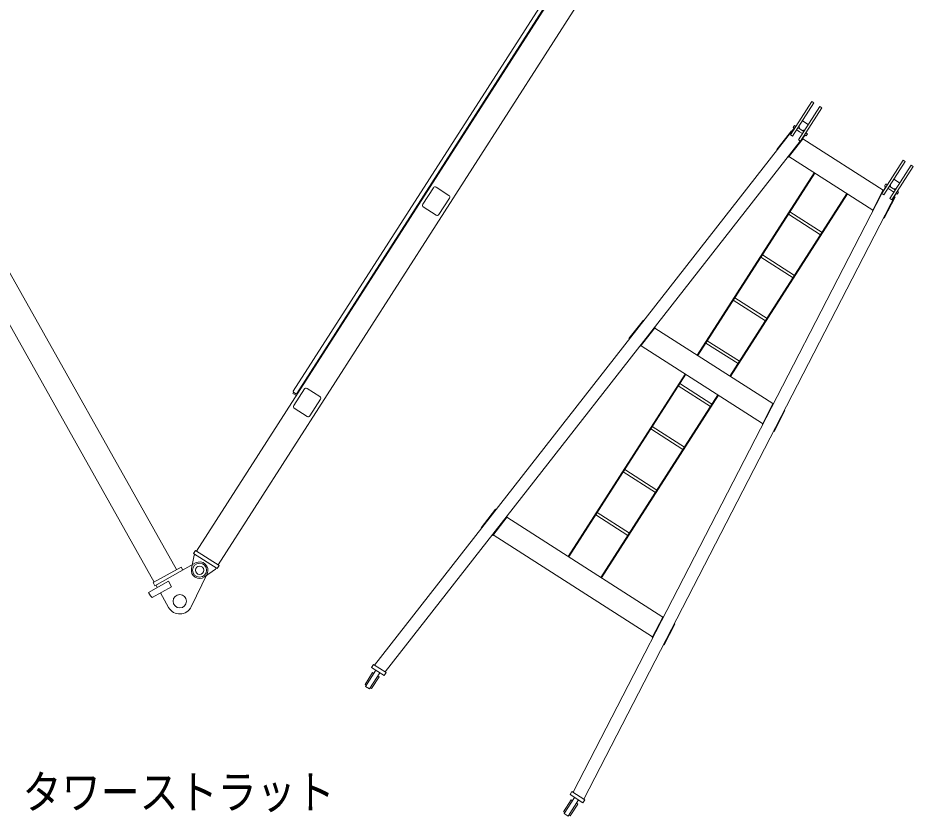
# Model space of a CAD drawing. Units: millimetres on the paper. Extents: x -420 to 420, y -297 to 297.
# Drawn here: x -326.6 to -209.6, y 123.5 to 227.8 of the extents above; entities that cross this region are included whole.
import ezdxf
from ezdxf.enums import TextEntityAlignment as Align

# ---------------------------------------------------------------- set-up
doc = ezdxf.new("R2010")
doc.units = ezdxf.units.MM
doc.layers.add('0-0_0', color=7, linetype='Continuous', lineweight=18)
doc.styles.add('ＭＳ ゴシック', font='')
doc.styles.get('ＭＳ ゴシック').set_extended_font_data('MS Gothic')

msp = doc.modelspace()

# ---------------------------------------------------------------- linework, layer by layer
at = {"layer": '0-0_0'}
for p, q in [((-255.372, 232.8), (-303.218, 158.131)), ((-252.565, 231.001), (-300.411, 156.332)), ((-290.59, 179.028), (-257.229, 231.09)), ((-290.141, 178.74), (-256.78, 230.802)), ((-305.842, 155.731), (-347.031, 228.997)), ((-308.748, 154.098), (-349.936, 227.364)), ((-222.811, 216.904), (-225.604, 212.544)), ((-222.544, 216.733), (-225.338, 212.373)), ((-222.544, 216.733), (-222.811, 216.904)), ((-221.519, 216.077), (-224.313, 211.716)), ((-221.786, 216.247), (-221.519, 216.077)), ((-223.288, 213.904), (-224.046, 214.389)), ((-225.127, 213.42), (-279.989, 143.246)), ((-225.489, 213.078), (-227.388, 210.649)), ((-225.43, 213.032), (-225.489, 213.078)), ((-225.093, 213.774), (-225.264, 213.507)), ((-225.067, 213.382), (-225.264, 213.507)), ((-224.897, 213.648), (-225.093, 213.774)), ((-224.422, 212.968), (-224.801, 213.211)), ((-223.872, 212.992), (-224.63, 213.477)), ((-224.42, 213.342), (-224.495, 213.688)), ((-224.422, 212.968), (-224.043, 212.725)), ((-223.737, 213.202), (-224.083, 213.127)), ((-223.961, 212.082), (-225.86, 209.653)), ((-225.338, 212.373), (-225.604, 212.544)), ((-223.717, 212.516), (-224.18, 211.924)), ((-223.961, 212.082), (-224.02, 212.129)), ((-213.523, 205.311), (-224.004, 212.027)), ((-223.776, 212.554), (-223.58, 212.428)), ((-223.409, 212.695), (-223.606, 212.821)), ((-223.409, 212.695), (-223.58, 212.428)), ((-224.333, 211.729), (-278.58, 142.343)), ((-227.329, 210.603), (-227.388, 210.649)), ((-225.86, 209.653), (-225.92, 209.699)), ((-214.866, 202.708), (-225.809, 209.719)), ((-210.883, 209.261), (-213.676, 204.901)), ((-210.616, 209.09), (-213.41, 204.73)), ((-209.858, 208.604), (-212.652, 204.244)), ((-209.591, 208.433), (-212.385, 204.073)), ((-210.616, 209.09), (-210.883, 209.261)), ((-209.858, 208.604), (-209.591, 208.433)), ((-222.505, 207.603), (-237.792, 183.747)), ((-222.442, 207.562), (-237.729, 183.706)), ((-213.165, 206.131), (-213.336, 205.864)), ((-212.969, 206.005), (-213.165, 206.131)), ((-212.492, 205.699), (-212.567, 206.045)), ((-211.36, 206.261), (-212.118, 206.746)), ((-272.277, 205.646), (-273.67, 203.471)), ((-272.92, 205.415), (-273.011, 205.473)), ((-270.247, 204.642), (-271.931, 205.722)), ((-213.657, 204.888), (-254.028, 126.611)), ((-211.789, 204.873), (-252.619, 125.708)), ((-218.232, 204.865), (-233.519, 181.009)), ((-218.169, 204.824), (-233.456, 180.968)), ((-213.491, 205.373), (-214.904, 202.633)), ((-213.41, 204.73), (-213.676, 204.901)), ((-213.199, 205.776), (-213.543, 205.108)), ((-213.491, 205.373), (-213.424, 205.339)), ((-213.14, 205.738), (-213.336, 205.864)), ((-212.494, 205.325), (-212.873, 205.568)), ((-211.944, 205.349), (-212.702, 205.834)), ((-212.494, 205.325), (-212.115, 205.082)), ((-211.809, 205.559), (-212.155, 205.483)), ((-211.848, 204.911), (-211.652, 204.785)), ((-211.481, 205.052), (-211.678, 205.178)), ((-211.481, 205.052), (-211.652, 204.785)), ((-273.459, 204.573), (-273.55, 204.631)), ((-270.172, 204.297), (-271.565, 202.122)), ((-211.948, 204.401), (-213.362, 201.661)), ((-212.652, 204.244), (-212.385, 204.073)), ((-212.015, 204.436), (-211.948, 204.401)), ((-271.911, 202.046), (-273.595, 203.125)), ((-221.484, 199.79), (-225.694, 202.487)), ((-214.904, 202.633), (-214.838, 202.599)), ((-221.679, 199.485), (-225.889, 202.183)), ((-213.428, 201.695), (-213.362, 201.661)), ((-225.276, 193.872), (-229.486, 196.57)), ((-225.081, 194.177), (-229.291, 196.874)), ((-228.873, 188.259), (-233.083, 190.956)), ((-228.678, 188.563), (-232.888, 191.261)), ((-244.821, 188.35), (-246.72, 185.921)), ((-244.762, 188.304), (-244.821, 188.35)), ((-243.294, 187.355), (-245.193, 184.926)), ((-243.294, 187.355), (-243.353, 187.401)), ((-227.911, 177.415), (-243.337, 187.3)), ((-246.661, 185.875), (-246.72, 185.921)), ((-245.193, 184.926), (-245.252, 184.972)), ((-229.253, 174.812), (-245.141, 184.992)), ((-232.47, 182.646), (-236.68, 185.343)), ((-232.275, 182.95), (-236.485, 185.648)), ((-239.365, 181.291), (-254.652, 157.435)), ((-239.302, 181.251), (-254.588, 157.395)), ((-290.59, 179.028), (-290.564, 178.913)), ((-289.136, 179.334), (-290.53, 177.159)), ((-289.645, 179.313), (-289.736, 179.372)), ((-287.107, 178.331), (-288.791, 179.41)), ((-236.067, 177.032), (-240.276, 179.73)), ((-235.871, 177.337), (-240.081, 180.035)), ((-290.64, 178.764), (-290.55, 178.904)), ((-290.184, 178.471), (-290.64, 178.764)), ((-290.256, 178.715), (-290.564, 178.913)), ((-290.141, 178.74), (-290.256, 178.715)), ((-287.032, 177.985), (-288.425, 175.81)), ((-235.092, 178.553), (-250.379, 154.697)), ((-235.029, 178.513), (-250.315, 154.657)), ((-288.771, 175.735), (-290.455, 176.814)), ((-227.879, 177.477), (-229.292, 174.737)), ((-227.879, 177.477), (-227.812, 177.443)), ((-226.336, 176.505), (-227.749, 173.765)), ((-226.402, 176.54), (-226.336, 176.505)), ((-239.468, 171.724), (-243.678, 174.421)), ((-229.292, 174.737), (-229.225, 174.703)), ((-239.663, 171.419), (-243.873, 174.117)), ((-227.816, 173.799), (-227.749, 173.765)), ((-243.26, 165.806), (-247.47, 168.504)), ((-243.065, 166.111), (-247.275, 168.808)), ((-264.154, 163.623), (-266.053, 161.194)), ((-262.626, 162.628), (-264.525, 160.198)), ((-264.095, 163.577), (-264.154, 163.623)), ((-262.626, 162.628), (-262.685, 162.674)), ((-246.857, 160.193), (-251.067, 162.891)), ((-246.662, 160.498), (-250.872, 163.195)), ((-242.298, 149.519), (-262.669, 162.572)), ((-265.994, 161.148), (-266.053, 161.194)), ((-264.525, 160.198), (-264.584, 160.245)), ((-243.641, 146.916), (-264.473, 160.265)), ((-303.358, 158.221), (-303.61, 157.828)), ((-303.358, 158.221), (-300.271, 156.242)), ((-303.56, 157.598), (-303.895, 155.85)), ((-303.61, 157.828), (-300.523, 155.85)), ((-303.47, 157.738), (-303.56, 157.598)), ((-305.261, 156.058), (-308.893, 154.016)), ((-303.362, 156.59), (-308.665, 153.609)), ((-305.261, 156.058), (-305.032, 155.651)), ((-300.753, 155.799), (-302.201, 154.764)), ((-300.663, 155.939), (-300.753, 155.799)), ((-300.271, 156.242), (-300.523, 155.85)), ((-303.922, 150.866), (-301.854, 155.177)), ((-306.903, 154.217), (-309.518, 152.747)), ((-306.495, 153.491), (-309.035, 152.062)), ((-308.893, 154.016), (-308.665, 153.609)), ((-308.356, 153.4), (-308.519, 153.691)), ((-306.495, 153.491), (-306.903, 154.217)), ((-309.266, 152.299), (-309.518, 152.747)), ((-309.035, 152.062), (-309.266, 152.299)), ((-306.878, 150.771), (-307.948, 152.674)), ((-242.266, 149.581), (-243.679, 146.841)), ((-242.266, 149.581), (-242.199, 149.547)), ((-240.723, 148.609), (-242.137, 145.869)), ((-240.79, 148.644), (-240.723, 148.609)), ((-243.679, 146.841), (-243.613, 146.807)), ((-242.203, 145.903), (-242.137, 145.869)), ((-280.127, 143.334), (-280.378, 142.941)), ((-278.694, 141.862), (-280.378, 142.941)), ((-278.443, 142.255), (-280.127, 143.334)), ((-280.227, 142.251), (-281.216, 140.707)), ((-279.789, 142.564), (-281.138, 140.459)), ((-279.284, 142.24), (-280.633, 140.135)), ((-279.385, 141.711), (-280.374, 140.168)), ((-280.227, 142.251), (-280.059, 142.143)), ((-279.385, 141.711), (-279.554, 141.819)), ((-278.443, 142.255), (-278.694, 141.862)), ((-281.216, 140.707), (-281.048, 140.599)), ((-280.633, 140.135), (-281.138, 140.459)), ((-280.374, 140.168), (-280.543, 140.275)), ((-254.166, 126.699), (-254.417, 126.306)), ((-254.166, 126.699), (-252.482, 125.62)), ((-254.266, 125.616), (-255.255, 124.072)), ((-253.828, 125.929), (-255.177, 123.824)), ((-253.323, 125.605), (-254.672, 123.5)), ((-254.417, 126.306), (-252.734, 125.227)), ((-254.266, 125.616), (-254.098, 125.508)), ((-253.424, 125.076), (-253.593, 125.184)), ((-252.482, 125.62), (-252.734, 125.227)), ((-255.255, 124.072), (-255.087, 123.964)), ((-253.424, 125.076), (-254.413, 123.532)), ((-255.177, 123.824), (-254.672, 123.5)), ((-254.413, 123.532), (-254.582, 123.64))]:
    msp.add_line(p, q, dxfattribs=at)
msp.add_lwpolyline([(-221.786, 216.247), (-224.58, 211.887), (-224.313, 211.716)], dxfattribs=at)
for centre, radius in [((-302.831, 155.646), 0.917), ((-302.831, 155.646), 0.542), ((-305.425, 151.587), 0.867)]:
    msp.add_circle(centre, radius, dxfattribs=at)
for centre, radius, start, end in [((-272.066, 205.511), 0.25, 57.34921, 147.34921), ((-270.382, 204.432), 0.25, 327.34921, 57.34921), ((-273.46, 203.336), 0.25, 147.34921, 237.34921), ((-271.776, 202.257), 0.25, 237.34921, 327.34921), ((-288.926, 179.199), 0.25, 57.34921, 147.34921), ((-287.242, 178.12), 0.25, 327.34921, 57.34921), ((-290.32, 177.024), 0.25, 147.34921, 237.34921), ((-288.636, 175.945), 0.25, 237.34921, 327.34921), ((-302.831, 155.646), 1.083, 169.14704, 305.55138), ((-302.831, 155.646), 1.083, 334.37213, 119.34364), ((-305.425, 151.587), 1.667, 209.34362, 334.37213)]:
    msp.add_arc(centre, radius, start, end, dxfattribs=at)

# ---------------------------------------------------------------- texts
at = {"layer": '0-0_0', "style": 'ＭＳ ゴシック', "width": 0.85}
msp.add_text('タワーストラット', height=4.399, dxfattribs=at).set_placement((-325.974, 123.134), align=Align.BOTTOM_LEFT)

doc.saveas('drawing.dxf')
